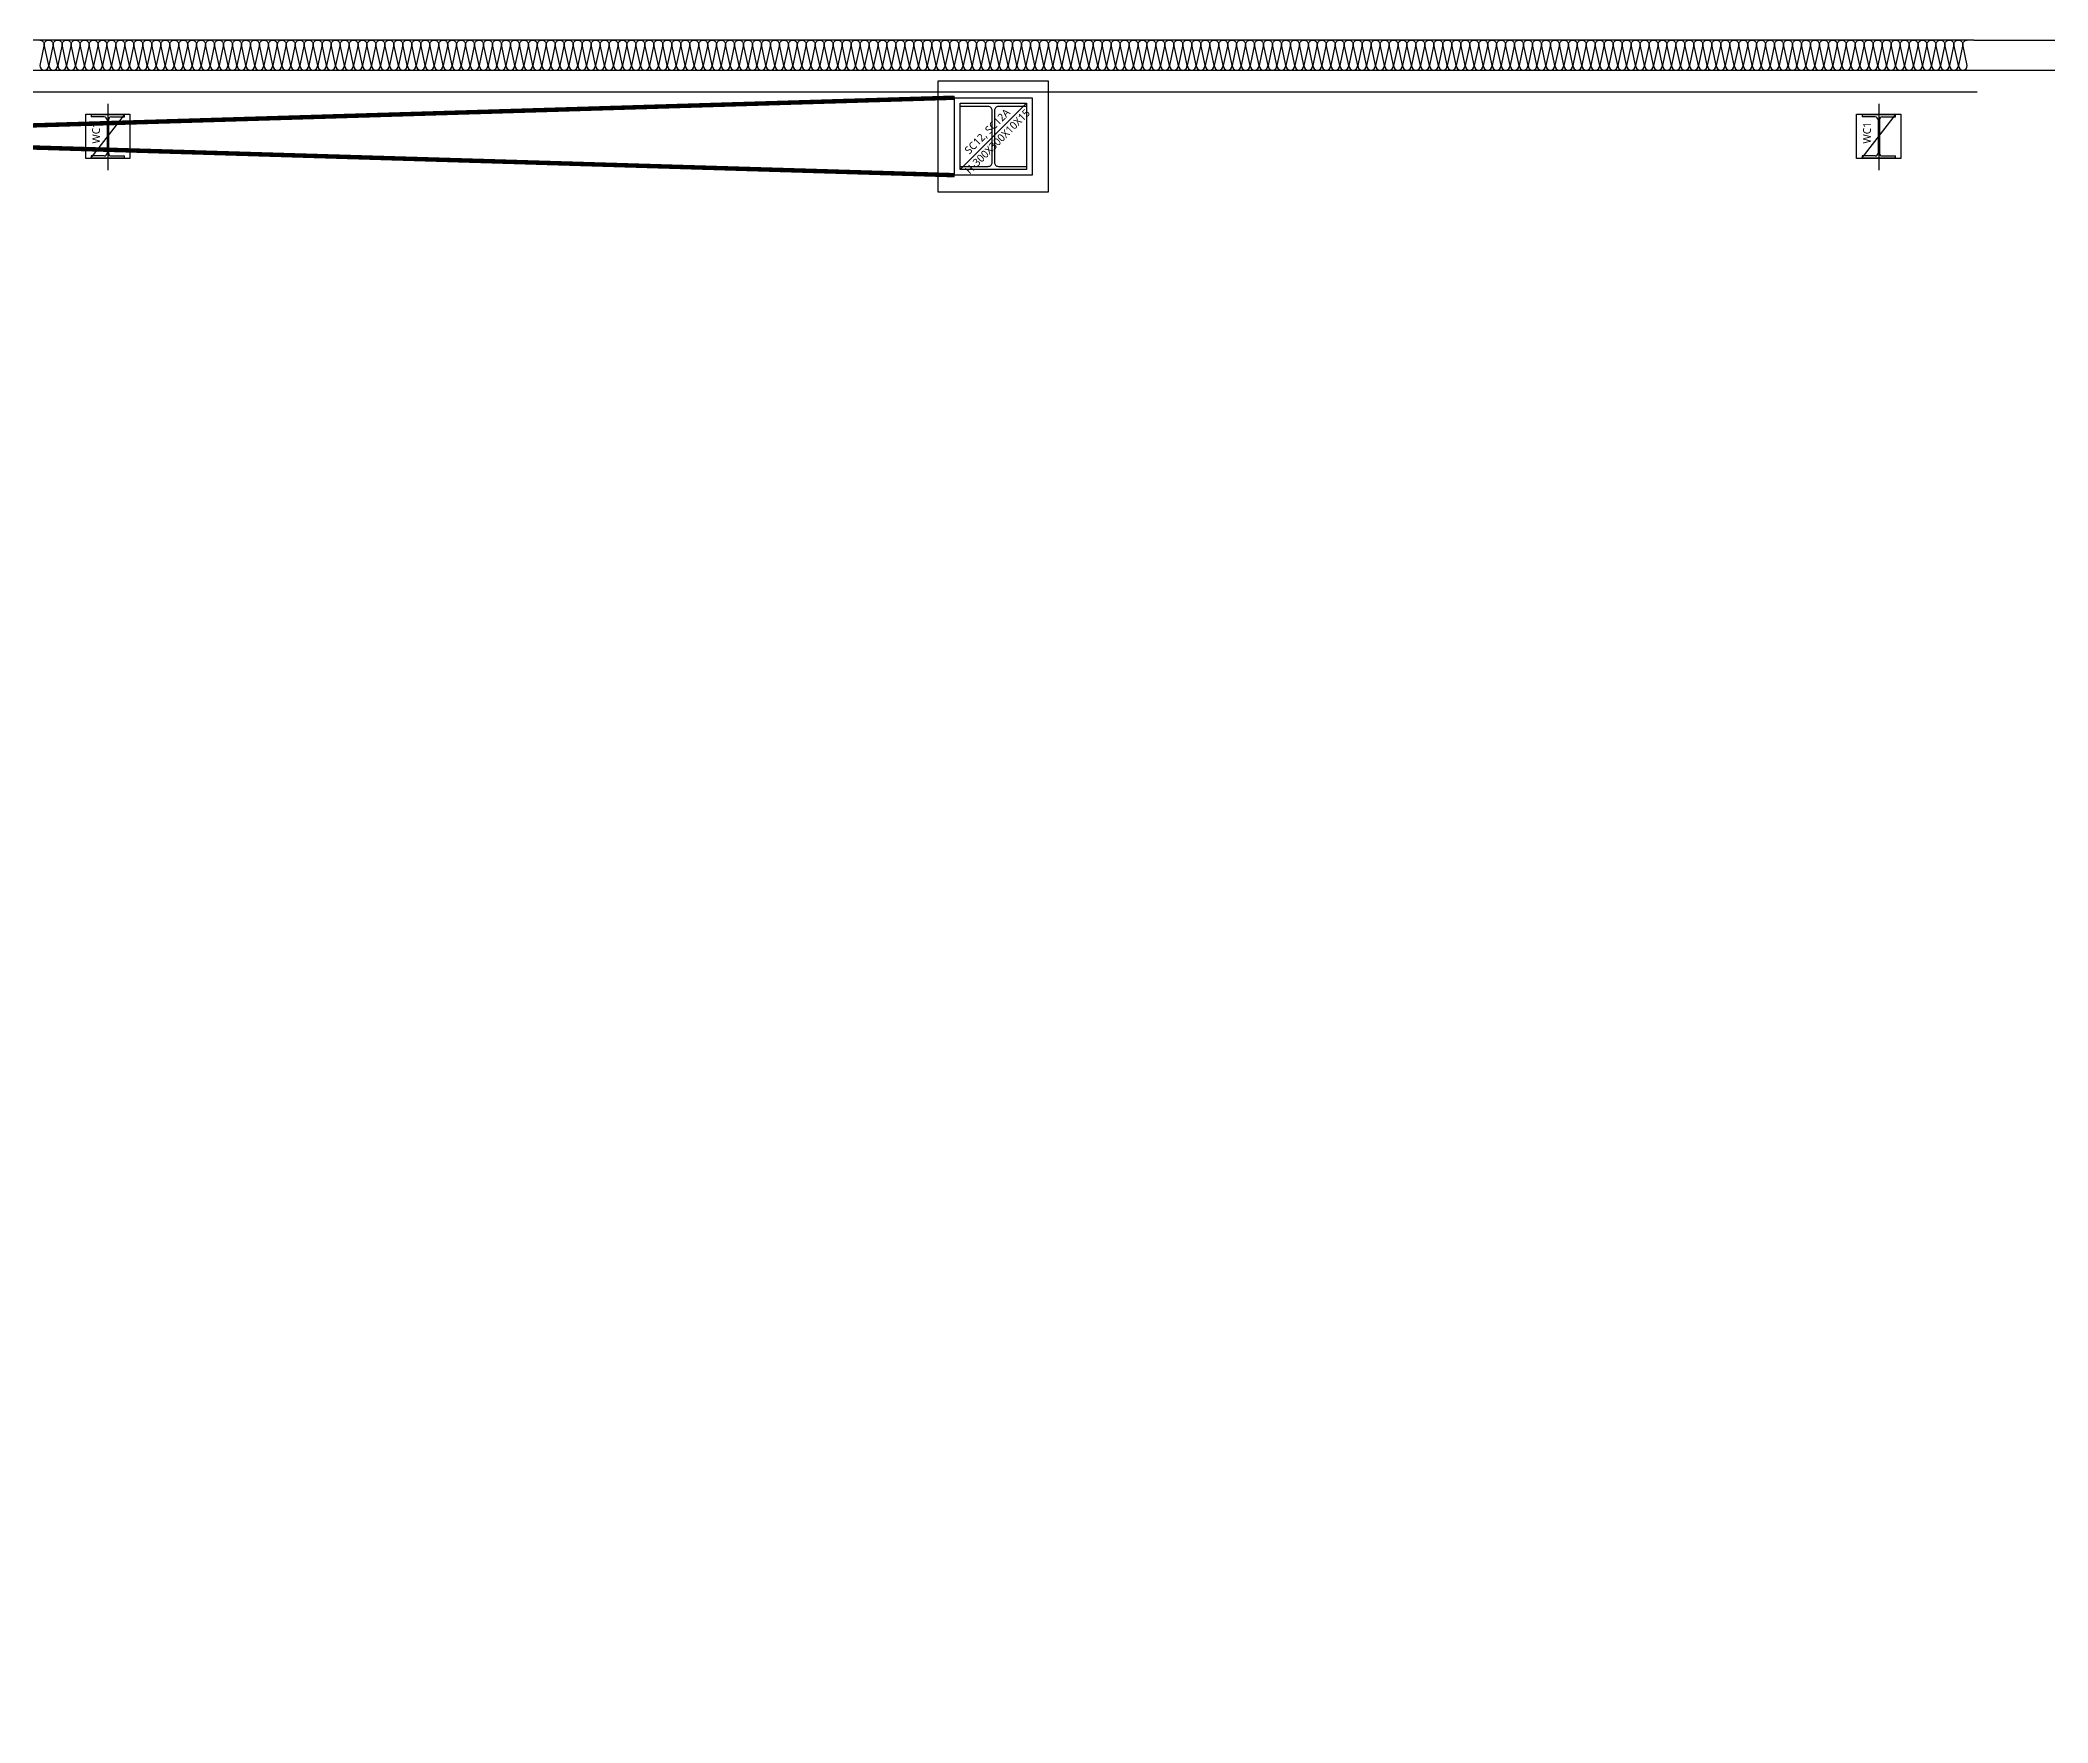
# Model space of a CAD drawing. Header units: millimetres. Extents: x -168200 to 504600, y -244718 to -125918.
# Drawn here: x -119006 to -109936, y -165984 to -158383 of the extents above; entities that cross this region are included whole.
import ezdxf
from ezdxf.enums import TextEntityAlignment as Align

# ---------------------------------------------------------------- set-up
doc = ezdxf.new("R2010")
doc.units = ezdxf.units.MM
doc.linetypes.add('PHANTOM2', pattern=[1.25, 0.625, -0.125, 0.125, -0.125, 0.125, -0.125])
doc.layers.add('arch', color=8, linetype='Continuous')
doc.styles.add('스타일1', font='malgun.ttf')

# ---------------------------------------------------------------- blocks, each defined once
blk = doc.blocks.new('*U484')
at = {"color": 0}
for points in [[(-11492.6, 0, -0.414214), (-11507.6, 15), (-11492.6, 85, 1), (-11522.6, 85), (-11507.6, 15, -0.414214), (-11522.6, 0, 0.414214)], [(-11462.6, 0, -0.414214), (-11477.6, 15), (-11462.6, 85, 1), (-11492.6, 85), (-11477.6, 15, -0.414214), (-11492.6, 0, 0.414214)], [(-11432.6, 0, -0.414214), (-11447.6, 15), (-11432.6, 85, 1), (-11462.6, 85), (-11447.6, 15, -0.414214), (-11462.6, 0, 0.414214)], [(-11402.6, 0, -0.414214), (-11417.6, 15), (-11402.6, 85, 1), (-11432.6, 85), (-11417.6, 15, -0.414214), (-11432.6, 0, 0.414214)], [(-11372.6, 0, -0.414214), (-11387.6, 15), (-11372.6, 85, 1), (-11402.6, 85), (-11387.6, 15, -0.414214), (-11402.6, 0, 0.414214)], [(-11342.6, 0, -0.414214), (-11357.6, 15), (-11342.6, 85, 1), (-11372.6, 85), (-11357.6, 15, -0.414214), (-11372.6, 0, 0.414214)], [(-11312.6, 0, -0.414214), (-11327.6, 15), (-11312.6, 85, 1), (-11342.6, 85), (-11327.6, 15, -0.414214), (-11342.6, 0, 0.414214)], [(-11282.6, 0, -0.414214), (-11297.6, 15), (-11282.6, 85, 1), (-11312.6, 85), (-11297.6, 15, -0.414214), (-11312.6, 0, 0.414214)], [(-11252.6, 0, -0.414214), (-11267.6, 15), (-11252.6, 85, 1), (-11282.6, 85), (-11267.6, 15, -0.414214), (-11282.6, 0, 0.414214)], [(-11222.6, 0, -0.414214), (-11237.6, 15), (-11222.6, 85, 1), (-11252.6, 85), (-11237.6, 15, -0.414214), (-11252.6, 0, 0.414214)], [(-11192.6, 0, -0.414214), (-11207.6, 15), (-11192.6, 85, 1), (-11222.6, 85), (-11207.6, 15, -0.414214), (-11222.6, 0, 0.414214)], [(-11162.6, 0, -0.414214), (-11177.6, 15), (-11162.6, 85, 1), (-11192.6, 85), (-11177.6, 15, -0.414214), (-11192.6, 0, 0.414214)], [(-11132.6, 0, -0.414214), (-11147.6, 15), (-11132.6, 85, 1), (-11162.6, 85), (-11147.6, 15, -0.414214), (-11162.6, 0, 0.414214)], [(-11102.6, 0, -0.414214), (-11117.6, 15), (-11102.6, 85, 1), (-11132.6, 85), (-11117.6, 15, -0.414214), (-11132.6, 0, 0.414214)], [(-11072.6, 0, -0.414214), (-11087.6, 15), (-11072.6, 85, 1), (-11102.6, 85), (-11087.6, 15, -0.414214), (-11102.6, 0, 0.414214)], [(-11042.6, 0, -0.414214), (-11057.6, 15), (-11042.6, 85, 1), (-11072.6, 85), (-11057.6, 15, -0.414214), (-11072.6, 0, 0.414214)], [(-11012.6, 0, -0.414214), (-11027.6, 15), (-11012.6, 85, 1), (-11042.6, 85), (-11027.6, 15, -0.414214), (-11042.6, 0, 0.414214)], [(-10982.6, 0, -0.414214), (-10997.6, 15), (-10982.6, 85, 1), (-11012.6, 85), (-10997.6, 15, -0.414214), (-11012.6, 0, 0.414214)], [(-10952.6, 0, -0.414214), (-10967.6, 15), (-10952.6, 85, 1), (-10982.6, 85), (-10967.6, 15, -0.414214), (-10982.6, 0, 0.414214)], [(-10922.6, 0, -0.414214), (-10937.6, 15), (-10922.6, 85, 1), (-10952.6, 85), (-10937.6, 15, -0.414214), (-10952.6, 0, 0.414214)], [(-10892.6, 0, -0.414214), (-10907.6, 15), (-10892.6, 85, 1), (-10922.6, 85), (-10907.6, 15, -0.414214), (-10922.6, 0, 0.414214)], [(-10862.6, 0, -0.414214), (-10877.6, 15), (-10862.6, 85, 1), (-10892.6, 85), (-10877.6, 15, -0.414214), (-10892.6, 0, 0.414214)], [(-10832.6, 0, -0.414214), (-10847.6, 15), (-10832.6, 85, 1), (-10862.6, 85), (-10847.6, 15, -0.414214), (-10862.6, 0, 0.414214)], [(-10802.6, 0, -0.414214), (-10817.6, 15), (-10802.6, 85, 1), (-10832.6, 85), (-10817.6, 15, -0.414214), (-10832.6, 0, 0.414214)], [(-10772.6, 0, -0.414214), (-10787.6, 15), (-10772.6, 85, 1), (-10802.6, 85), (-10787.6, 15, -0.414214), (-10802.6, 0, 0.414214)], [(-10742.6, 0, -0.414214), (-10757.6, 15), (-10742.6, 85, 1), (-10772.6, 85), (-10757.6, 15, -0.414214), (-10772.6, 0, 0.414214)], [(-10712.6, 0, -0.414214), (-10727.6, 15), (-10712.6, 85, 1), (-10742.6, 85), (-10727.6, 15, -0.414214), (-10742.6, 0, 0.414214)], [(-10682.6, 0, -0.414214), (-10697.6, 15), (-10682.6, 85, 1), (-10712.6, 85), (-10697.6, 15, -0.414214), (-10712.6, 0, 0.414214)], [(-10652.6, 0, -0.414214), (-10667.6, 15), (-10652.6, 85, 1), (-10682.6, 85), (-10667.6, 15, -0.414214), (-10682.6, 0, 0.414214)], [(-10622.6, 0, -0.414214), (-10637.6, 15), (-10622.6, 85, 1), (-10652.6, 85), (-10637.6, 15, -0.414214), (-10652.6, 0, 0.414214)], [(-10592.6, 0, -0.414214), (-10607.6, 15), (-10592.6, 85, 1), (-10622.6, 85), (-10607.6, 15, -0.414214), (-10622.6, 0, 0.414214)], [(-10562.6, 0, -0.414214), (-10577.6, 15), (-10562.6, 85, 1), (-10592.6, 85), (-10577.6, 15, -0.414214), (-10592.6, 0, 0.414214)], [(-10532.6, 0, -0.414214), (-10547.6, 15), (-10532.6, 85, 1), (-10562.6, 85), (-10547.6, 15, -0.414214), (-10562.6, 0, 0.414214)], [(-10502.6, 0, -0.414214), (-10517.6, 15), (-10502.6, 85, 1), (-10532.6, 85), (-10517.6, 15, -0.414214), (-10532.6, 0, 0.414214)], [(-10472.6, 0, -0.414214), (-10487.6, 15), (-10472.6, 85, 1), (-10502.6, 85), (-10487.6, 15, -0.414214), (-10502.6, 0, 0.414214)], [(-10442.6, 0, -0.414214), (-10457.6, 15), (-10442.6, 85, 1), (-10472.6, 85), (-10457.6, 15, -0.414214), (-10472.6, 0, 0.414214)], [(-10412.6, 0, -0.414214), (-10427.6, 15), (-10412.6, 85, 1), (-10442.6, 85), (-10427.6, 15, -0.414214), (-10442.6, 0, 0.414214)], [(-10382.6, 0, -0.414214), (-10397.6, 15), (-10382.6, 85, 1), (-10412.6, 85), (-10397.6, 15, -0.414214), (-10412.6, 0, 0.414214)], [(-10352.6, 0, -0.414214), (-10367.6, 15), (-10352.6, 85, 1), (-10382.6, 85), (-10367.6, 15, -0.414214), (-10382.6, 0, 0.414214)], [(-10322.6, 0, -0.414214), (-10337.6, 15), (-10322.6, 85, 1), (-10352.6, 85), (-10337.6, 15, -0.414214), (-10352.6, 0, 0.414214)], [(-10292.6, 0, -0.414214), (-10307.6, 15), (-10292.6, 85, 1), (-10322.6, 85), (-10307.6, 15, -0.414214), (-10322.6, 0, 0.414214)], [(-10262.6, 0, -0.414214), (-10277.6, 15), (-10262.6, 85, 1), (-10292.6, 85), (-10277.6, 15, -0.414214), (-10292.6, 0, 0.414214)], [(-10232.6, 0, -0.414214), (-10247.6, 15), (-10232.6, 85, 1), (-10262.6, 85), (-10247.6, 15, -0.414214), (-10262.6, 0, 0.414214)], [(-10202.6, 0, -0.414214), (-10217.6, 15), (-10202.6, 85, 1), (-10232.6, 85), (-10217.6, 15, -0.414214), (-10232.6, 0, 0.414214)], [(-10172.6, 0, -0.414214), (-10187.6, 15), (-10172.6, 85, 1), (-10202.6, 85), (-10187.6, 15, -0.414214), (-10202.6, 0, 0.414214)], [(-10142.6, 0, -0.414214), (-10157.6, 15), (-10142.6, 85, 1), (-10172.6, 85), (-10157.6, 15, -0.414214), (-10172.6, 0, 0.414214)], [(-10112.6, 0, -0.414214), (-10127.6, 15), (-10112.6, 85, 1), (-10142.6, 85), (-10127.6, 15, -0.414214), (-10142.6, 0, 0.414214)], [(-10082.6, 0, -0.414214), (-10097.6, 15), (-10082.6, 85, 1), (-10112.6, 85), (-10097.6, 15, -0.414214), (-10112.6, 0, 0.414214)], [(-10052.6, 0, -0.414214), (-10067.6, 15), (-10052.6, 85, 1), (-10082.6, 85), (-10067.6, 15, -0.414214), (-10082.6, 0, 0.414214)], [(-10022.6, 0, -0.414214), (-10037.6, 15), (-10022.6, 85, 1), (-10052.6, 85), (-10037.6, 15, -0.414214), (-10052.6, 0, 0.414214)], [(-9992.6, 0, -0.414214), (-10007.6, 15), (-9992.6, 85, 1), (-10022.6, 85), (-10007.6, 15, -0.414214), (-10022.6, 0, 0.414214)], [(-9962.6, 0, -0.414214), (-9977.6, 15), (-9962.6, 85, 1), (-9992.6, 85), (-9977.6, 15, -0.414214), (-9992.6, 0, 0.414214)], [(-9932.6, 0, -0.414214), (-9947.6, 15), (-9932.6, 85, 1), (-9962.6, 85), (-9947.6, 15, -0.414214), (-9962.6, 0, 0.414214)], [(-9902.6, 0, -0.414214), (-9917.6, 15), (-9902.6, 85, 1), (-9932.6, 85), (-9917.6, 15, -0.414214), (-9932.6, 0, 0.414214)], [(-9872.6, 0, -0.414214), (-9887.6, 15), (-9872.6, 85, 1), (-9902.6, 85), (-9887.6, 15, -0.414214), (-9902.6, 0, 0.414214)], [(-9842.6, 0, -0.414214), (-9857.6, 15), (-9842.6, 85, 1), (-9872.6, 85), (-9857.6, 15, -0.414214), (-9872.6, 0, 0.414214)], [(-9812.6, 0, -0.414214), (-9827.6, 15), (-9812.6, 85, 1), (-9842.6, 85), (-9827.6, 15, -0.414214), (-9842.6, 0, 0.414214)], [(-9782.6, 0, -0.414214), (-9797.6, 15), (-9782.6, 85, 1), (-9812.6, 85), (-9797.6, 15, -0.414214), (-9812.6, 0, 0.414214)], [(-9752.6, 0, -0.414214), (-9767.6, 15), (-9752.6, 85, 1), (-9782.6, 85), (-9767.6, 15, -0.414214), (-9782.6, 0, 0.414214)], [(-9722.6, 0, -0.414214), (-9737.6, 15), (-9722.6, 85, 1), (-9752.6, 85), (-9737.6, 15, -0.414214), (-9752.6, 0, 0.414214)], [(-9692.6, 0, -0.414214), (-9707.6, 15), (-9692.6, 85, 1), (-9722.6, 85), (-9707.6, 15, -0.414214), (-9722.6, 0, 0.414214)], [(-9662.6, 0, -0.414214), (-9677.6, 15), (-9662.6, 85, 1), (-9692.6, 85), (-9677.6, 15, -0.414214), (-9692.6, 0, 0.414214)], [(-9632.6, 0, -0.414214), (-9647.6, 15), (-9632.6, 85, 1), (-9662.6, 85), (-9647.6, 15, -0.414214), (-9662.6, 0, 0.414214)], [(-9602.6, 0, -0.414214), (-9617.6, 15), (-9602.6, 85, 1), (-9632.6, 85), (-9617.6, 15, -0.414214), (-9632.6, 0, 0.414214)], [(-9572.6, 0, -0.414214), (-9587.6, 15), (-9572.6, 85, 1), (-9602.6, 85), (-9587.6, 15, -0.414214), (-9602.6, 0, 0.414214)], [(-9542.6, 0, -0.414214), (-9557.6, 15), (-9542.6, 85, 1), (-9572.6, 85), (-9557.6, 15, -0.414214), (-9572.6, 0, 0.414214)], [(-9512.6, 0, -0.414214), (-9527.6, 15), (-9512.6, 85, 1), (-9542.6, 85), (-9527.6, 15, -0.414214), (-9542.6, 0, 0.414214)], [(-9482.6, 0, -0.414214), (-9497.6, 15), (-9482.6, 85, 1), (-9512.6, 85), (-9497.6, 15, -0.414214), (-9512.6, 0, 0.414214)], [(-9452.6, 0, -0.414214), (-9467.6, 15), (-9452.6, 85, 1), (-9482.6, 85), (-9467.6, 15, -0.414214), (-9482.6, 0, 0.414214)], [(-9422.6, 0, -0.414214), (-9437.6, 15), (-9422.6, 85, 1), (-9452.6, 85), (-9437.6, 15, -0.414214), (-9452.6, 0, 0.414214)], [(-9392.6, 0, -0.414214), (-9407.6, 15), (-9392.6, 85, 1), (-9422.6, 85), (-9407.6, 15, -0.414214), (-9422.6, 0, 0.414214)], [(-9362.6, 0, -0.414214), (-9377.6, 15), (-9362.6, 85, 1), (-9392.6, 85), (-9377.6, 15, -0.414214), (-9392.6, 0, 0.414214)], [(-9332.6, 0, -0.414214), (-9347.6, 15), (-9332.6, 85, 1), (-9362.6, 85), (-9347.6, 15, -0.414214), (-9362.6, 0, 0.414214)], [(-9302.6, 0, -0.414214), (-9317.6, 15), (-9302.6, 85, 1), (-9332.6, 85), (-9317.6, 15, -0.414214), (-9332.6, 0, 0.414214)], [(-9272.6, 0, -0.414214), (-9287.6, 15), (-9272.6, 85, 1), (-9302.6, 85), (-9287.6, 15, -0.414214), (-9302.6, 0, 0.414214)], [(-9242.6, 0, -0.414214), (-9257.6, 15), (-9242.6, 85, 1), (-9272.6, 85), (-9257.6, 15, -0.414214), (-9272.6, 0, 0.414214)], [(-9212.6, 0, -0.414214), (-9227.6, 15), (-9212.6, 85, 1), (-9242.6, 85), (-9227.6, 15, -0.414214), (-9242.6, 0, 0.414214)], [(-9182.6, 0, -0.414214), (-9197.6, 15), (-9182.6, 85, 1), (-9212.6, 85), (-9197.6, 15, -0.414214), (-9212.6, 0, 0.414214)], [(-9152.6, 0, -0.414214), (-9167.6, 15), (-9152.6, 85, 1), (-9182.6, 85), (-9167.6, 15, -0.414214), (-9182.6, 0, 0.414214)], [(-9122.6, 0, -0.414214), (-9137.6, 15), (-9122.6, 85, 1), (-9152.6, 85), (-9137.6, 15, -0.414214), (-9152.6, 0, 0.414214)], [(-9092.6, 0, -0.414214), (-9107.6, 15), (-9092.6, 85, 1), (-9122.6, 85), (-9107.6, 15, -0.414214), (-9122.6, 0, 0.414214)], [(-9062.6, 0, -0.414214), (-9077.6, 15), (-9062.6, 85, 1), (-9092.6, 85), (-9077.6, 15, -0.414214), (-9092.6, 0, 0.414214)], [(-9032.6, 0, -0.414214), (-9047.6, 15), (-9032.6, 85, 1), (-9062.6, 85), (-9047.6, 15, -0.414214), (-9062.6, 0, 0.414214)], [(-9002.6, 0, -0.414214), (-9017.6, 15), (-9002.6, 85, 1), (-9032.6, 85), (-9017.6, 15, -0.414214), (-9032.6, 0, 0.414214)], [(-8972.6, 0, -0.414214), (-8987.6, 15), (-8972.6, 85, 1), (-9002.6, 85), (-8987.6, 15, -0.414214), (-9002.6, 0, 0.414214)], [(-8942.6, 0, -0.414214), (-8957.6, 15), (-8942.6, 85, 1), (-8972.6, 85), (-8957.6, 15, -0.414214), (-8972.6, 0, 0.414214)], [(-8912.6, 0, -0.414214), (-8927.6, 15), (-8912.6, 85, 1), (-8942.6, 85), (-8927.6, 15, -0.414214), (-8942.6, 0, 0.414214)], [(-8882.6, 0, -0.414214), (-8897.6, 15), (-8882.6, 85, 1), (-8912.6, 85), (-8897.6, 15, -0.414214), (-8912.6, 0, 0.414214)], [(-8852.6, 0, -0.414214), (-8867.6, 15), (-8852.6, 85, 1), (-8882.6, 85), (-8867.6, 15, -0.414214), (-8882.6, 0, 0.414214)], [(-8822.6, 0, -0.414214), (-8837.6, 15), (-8822.6, 85, 1), (-8852.6, 85), (-8837.6, 15, -0.414214), (-8852.6, 0, 0.414214)], [(-8792.6, 0, -0.414214), (-8807.6, 15), (-8792.6, 85, 1), (-8822.6, 85), (-8807.6, 15, -0.414214), (-8822.6, 0, 0.414214)], [(-8762.6, 0, -0.414214), (-8777.6, 15), (-8762.6, 85, 1), (-8792.6, 85), (-8777.6, 15, -0.414214), (-8792.6, 0, 0.414214)], [(-8732.6, 0, -0.414214), (-8747.6, 15), (-8732.6, 85, 1), (-8762.6, 85), (-8747.6, 15, -0.414214), (-8762.6, 0, 0.414214)], [(-8702.6, 0, -0.414214), (-8717.6, 15), (-8702.6, 85, 1), (-8732.6, 85), (-8717.6, 15, -0.414214), (-8732.6, 0, 0.414214)], [(-8672.6, 0, -0.414214), (-8687.6, 15), (-8672.6, 85, 1), (-8702.6, 85), (-8687.6, 15, -0.414214), (-8702.6, 0, 0.414214)], [(-8642.6, 0, -0.414214), (-8657.6, 15), (-8642.6, 85, 1), (-8672.6, 85), (-8657.6, 15, -0.414214), (-8672.6, 0, 0.414214)], [(-8612.6, 0, -0.414214), (-8627.6, 15), (-8612.6, 85, 1), (-8642.6, 85), (-8627.6, 15, -0.414214), (-8642.6, 0, 0.414214)], [(-8582.6, 0, -0.414214), (-8597.6, 15), (-8582.6, 85, 1), (-8612.6, 85), (-8597.6, 15, -0.414214), (-8612.6, 0, 0.414214)], [(-8552.6, 0, -0.414214), (-8567.6, 15), (-8552.6, 85, 1), (-8582.6, 85), (-8567.6, 15, -0.414214), (-8582.6, 0, 0.414214)], [(-8522.6, 0, -0.414214), (-8537.6, 15), (-8522.6, 85, 1), (-8552.6, 85), (-8537.6, 15, -0.414214), (-8552.6, 0, 0.414214)], [(-8492.6, 0, -0.414214), (-8507.6, 15), (-8492.6, 85, 1), (-8522.6, 85), (-8507.6, 15, -0.414214), (-8522.6, 0, 0.414214)], [(-8462.6, 0, -0.414214), (-8477.6, 15), (-8462.6, 85, 1), (-8492.6, 85), (-8477.6, 15, -0.414214), (-8492.6, 0, 0.414214)], [(-8432.6, 0, -0.414214), (-8447.6, 15), (-8432.6, 85, 1), (-8462.6, 85), (-8447.6, 15, -0.414214), (-8462.6, 0, 0.414214)], [(-8402.6, 0, -0.414214), (-8417.6, 15), (-8402.6, 85, 1), (-8432.6, 85), (-8417.6, 15, -0.414214), (-8432.6, 0, 0.414214)], [(-8372.6, 0, -0.414214), (-8387.6, 15), (-8372.6, 85, 1), (-8402.6, 85), (-8387.6, 15, -0.414214), (-8402.6, 0, 0.414214)], [(-8342.6, 0, -0.414214), (-8357.6, 15), (-8342.6, 85, 1), (-8372.6, 85), (-8357.6, 15, -0.414214), (-8372.6, 0, 0.414214)], [(-8312.6, 0, -0.414214), (-8327.6, 15), (-8312.6, 85, 1), (-8342.6, 85), (-8327.6, 15, -0.414214), (-8342.6, 0, 0.414214)], [(-8282.6, 0, -0.414214), (-8297.6, 15), (-8282.6, 85, 1), (-8312.6, 85), (-8297.6, 15, -0.414214), (-8312.6, 0, 0.414214)], [(-8252.6, 0, -0.414214), (-8267.6, 15), (-8252.6, 85, 1), (-8282.6, 85), (-8267.6, 15, -0.414214), (-8282.6, 0, 0.414214)], [(-8222.6, 0, -0.414214), (-8237.6, 15), (-8222.6, 85, 1), (-8252.6, 85), (-8237.6, 15, -0.414214), (-8252.6, 0, 0.414214)], [(-8192.6, 0, -0.414214), (-8207.6, 15), (-8192.6, 85, 1), (-8222.6, 85), (-8207.6, 15, -0.414214), (-8222.6, 0, 0.414214)], [(-8162.6, 0, -0.414214), (-8177.6, 15), (-8162.6, 85, 1), (-8192.6, 85), (-8177.6, 15, -0.414214), (-8192.6, 0, 0.414214)], [(-8132.6, 0, -0.414214), (-8147.6, 15), (-8132.6, 85, 1), (-8162.6, 85), (-8147.6, 15, -0.414214), (-8162.6, 0, 0.414214)], [(-8102.6, 0, -0.414214), (-8117.6, 15), (-8102.6, 85, 1), (-8132.6, 85), (-8117.6, 15, -0.414214), (-8132.6, 0, 0.414214)], [(-8072.6, 0, -0.414214), (-8087.6, 15), (-8072.6, 85, 1), (-8102.6, 85), (-8087.6, 15, -0.414214), (-8102.6, 0, 0.414214)], [(-8042.6, 0, -0.414214), (-8057.6, 15), (-8042.6, 85, 1), (-8072.6, 85), (-8057.6, 15, -0.414214), (-8072.6, 0, 0.414214)], [(-8012.6, 0, -0.414214), (-8027.6, 15), (-8012.6, 85, 1), (-8042.6, 85), (-8027.6, 15, -0.414214), (-8042.6, 0, 0.414214)], [(-7982.6, 0, -0.414214), (-7997.6, 15), (-7982.6, 85, 1), (-8012.6, 85), (-7997.6, 15, -0.414214), (-8012.6, 0, 0.414214)], [(-7952.6, 0, -0.414214), (-7967.6, 15), (-7952.6, 85, 1), (-7982.6, 85), (-7967.6, 15, -0.414214), (-7982.6, 0, 0.414214)], [(-7922.6, 0, -0.414214), (-7937.6, 15), (-7922.6, 85, 1), (-7952.6, 85), (-7937.6, 15, -0.414214), (-7952.6, 0, 0.414214)], [(-7892.6, 0, -0.414214), (-7907.6, 15), (-7892.6, 85, 1), (-7922.6, 85), (-7907.6, 15, -0.414214), (-7922.6, 0, 0.414214)], [(-7862.6, 0, -0.414214), (-7877.6, 15), (-7862.6, 85, 1), (-7892.6, 85), (-7877.6, 15, -0.414214), (-7892.6, 0, 0.414214)], [(-7832.6, 0, -0.414214), (-7847.6, 15), (-7832.6, 85, 1), (-7862.6, 85), (-7847.6, 15, -0.414214), (-7862.6, 0, 0.414214)], [(-7802.6, 0, -0.414214), (-7817.6, 15), (-7802.6, 85, 1), (-7832.6, 85), (-7817.6, 15, -0.414214), (-7832.6, 0, 0.414214)], [(-7772.6, 0, -0.414214), (-7787.6, 15), (-7772.6, 85, 1), (-7802.6, 85), (-7787.6, 15, -0.414214), (-7802.6, 0, 0.414214)], [(-7742.6, 0, -0.414214), (-7757.6, 15), (-7742.6, 85, 1), (-7772.6, 85), (-7757.6, 15, -0.414214), (-7772.6, 0, 0.414214)], [(-7712.6, 0, -0.414214), (-7727.6, 15), (-7712.6, 85, 1), (-7742.6, 85), (-7727.6, 15, -0.414214), (-7742.6, 0, 0.414214)], [(-7682.6, 0, -0.414214), (-7697.6, 15), (-7682.6, 85, 1), (-7712.6, 85), (-7697.6, 15, -0.414214), (-7712.6, 0, 0.414214)], [(-7652.6, 0, -0.414214), (-7667.6, 15), (-7652.6, 85, 1), (-7682.6, 85), (-7667.6, 15, -0.414214), (-7682.6, 0, 0.414214)], [(-7622.6, 0, -0.414214), (-7637.6, 15), (-7622.6, 85, 1), (-7652.6, 85), (-7637.6, 15, -0.414214), (-7652.6, 0, 0.414214)], [(-7592.6, 0, -0.414214), (-7607.6, 15), (-7592.6, 85, 1), (-7622.6, 85), (-7607.6, 15, -0.414214), (-7622.6, 0, 0.414214)], [(-7562.6, 0, -0.414214), (-7577.6, 15), (-7562.6, 85, 1), (-7592.6, 85), (-7577.6, 15, -0.414214), (-7592.6, 0, 0.414214)], [(-7532.6, 0, -0.414214), (-7547.6, 15), (-7532.6, 85, 1), (-7562.6, 85), (-7547.6, 15, -0.414214), (-7562.6, 0, 0.414214)], [(-7502.6, 0, -0.414214), (-7517.6, 15), (-7502.6, 85, 1), (-7532.6, 85), (-7517.6, 15, -0.414214), (-7532.6, 0, 0.414214)], [(-7472.6, 0, -0.414214), (-7487.6, 15), (-7472.6, 85, 1), (-7502.6, 85), (-7487.6, 15, -0.414214), (-7502.6, 0, 0.414214)], [(-7442.6, 0, -0.414214), (-7457.6, 15), (-7442.6, 85, 1), (-7472.6, 85), (-7457.6, 15, -0.414214), (-7472.6, 0, 0.414214)], [(-7412.6, 0, -0.414214), (-7427.6, 15), (-7412.6, 85, 1), (-7442.6, 85), (-7427.6, 15, -0.414214), (-7442.6, 0, 0.414214)], [(-7382.6, 0, -0.414214), (-7397.6, 15), (-7382.6, 85, 1), (-7412.6, 85), (-7397.6, 15, -0.414214), (-7412.6, 0, 0.414214)], [(-7352.6, 0, -0.414214), (-7367.6, 15), (-7352.6, 85, 1), (-7382.6, 85), (-7367.6, 15, -0.414214), (-7382.6, 0, 0.414214)], [(-7322.6, 0, -0.414214), (-7337.6, 15), (-7322.6, 85, 1), (-7352.6, 85), (-7337.6, 15, -0.414214), (-7352.6, 0, 0.414214)], [(-7292.6, 0, -0.414214), (-7307.6, 15), (-7292.6, 85, 1), (-7322.6, 85), (-7307.6, 15, -0.414214), (-7322.6, 0, 0.414214)], [(-7262.6, 0, -0.414214), (-7277.6, 15), (-7262.6, 85, 1), (-7292.6, 85), (-7277.6, 15, -0.414214), (-7292.6, 0, 0.414214)], [(-7232.6, 0, -0.414214), (-7247.6, 15), (-7232.6, 85, 1), (-7262.6, 85), (-7247.6, 15, -0.414214), (-7262.6, 0, 0.414214)], [(-7202.6, 0, -0.414214), (-7217.6, 15), (-7202.6, 85, 1), (-7232.6, 85), (-7217.6, 15, -0.414214), (-7232.6, 0, 0.414214)], [(-7172.6, 0, -0.414214), (-7187.6, 15), (-7172.6, 85, 1), (-7202.6, 85), (-7187.6, 15, -0.414214), (-7202.6, 0, 0.414214)], [(-7142.6, 0, -0.414214), (-7157.6, 15), (-7142.6, 85, 1), (-7172.6, 85), (-7157.6, 15, -0.414214), (-7172.6, 0, 0.414214)], [(-7112.6, 0, -0.414214), (-7127.6, 15), (-7112.6, 85, 1), (-7142.6, 85), (-7127.6, 15, -0.414214), (-7142.6, 0, 0.414214)], [(-7082.6, 0, -0.414214), (-7097.6, 15), (-7082.6, 85, 1), (-7112.6, 85), (-7097.6, 15, -0.414214), (-7112.6, 0, 0.414214)], [(-7052.6, 0, -0.414214), (-7067.6, 15), (-7052.6, 85, 1), (-7082.6, 85), (-7067.6, 15, -0.414214), (-7082.6, 0, 0.414214)], [(-7022.6, 0, -0.414214), (-7037.6, 15), (-7022.6, 85, 1), (-7052.6, 85), (-7037.6, 15, -0.414214), (-7052.6, 0, 0.414214)], [(-6992.6, 0, -0.414214), (-7007.6, 15), (-6992.6, 85, 1), (-7022.6, 85), (-7007.6, 15, -0.414214), (-7022.6, 0, 0.414214)], [(-6962.6, 0, -0.414214), (-6977.6, 15), (-6962.6, 85, 1), (-6992.6, 85), (-6977.6, 15, -0.414214), (-6992.6, 0, 0.414214)], [(-6932.6, 0, -0.414214), (-6947.6, 15), (-6932.6, 85, 1), (-6962.6, 85), (-6947.6, 15, -0.414214), (-6962.6, 0, 0.414214)], [(-6902.6, 0, -0.414214), (-6917.6, 15), (-6902.6, 85, 1), (-6932.6, 85), (-6917.6, 15, -0.414214), (-6932.6, 0, 0.414214)], [(-6872.6, 0, -0.414214), (-6887.6, 15), (-6872.6, 85, 1), (-6902.6, 85), (-6887.6, 15, -0.414214), (-6902.6, 0, 0.414214)], [(-6842.6, 0, -0.414214), (-6857.6, 15), (-6842.6, 85, 1), (-6872.6, 85), (-6857.6, 15, -0.414214), (-6872.6, 0, 0.414214)], [(-6812.6, 0, -0.414214), (-6827.6, 15), (-6812.6, 85, 1), (-6842.6, 85), (-6827.6, 15, -0.414214), (-6842.6, 0, 0.414214)], [(-6782.6, 0, -0.414214), (-6797.6, 15), (-6782.6, 85, 1), (-6812.6, 85), (-6797.6, 15, -0.414214), (-6812.6, 0, 0.414214)], [(-6752.6, 0, -0.414214), (-6767.6, 15), (-6752.6, 85, 1), (-6782.6, 85), (-6767.6, 15, -0.414214), (-6782.6, 0, 0.414214)], [(-6722.6, 0, -0.414214), (-6737.6, 15), (-6722.6, 85, 1), (-6752.6, 85), (-6737.6, 15, -0.414214), (-6752.6, 0, 0.414214)], [(-6692.6, 0, -0.414214), (-6707.6, 15), (-6692.6, 85, 1), (-6722.6, 85), (-6707.6, 15, -0.414214), (-6722.6, 0, 0.414214)], [(-6662.6, 0, -0.414214), (-6677.6, 15), (-6662.6, 85, 1), (-6692.6, 85), (-6677.6, 15, -0.414214), (-6692.6, 0, 0.414214)], [(-6632.6, 0, -0.414214), (-6647.6, 15), (-6632.6, 85, 1), (-6662.6, 85), (-6647.6, 15, -0.414214), (-6662.6, 0, 0.414214)], [(-6602.6, 0, -0.414214), (-6617.6, 15), (-6602.6, 85, 1), (-6632.6, 85), (-6617.6, 15, -0.414214), (-6632.6, 0, 0.414214)], [(-6572.6, 0, -0.414214), (-6587.6, 15), (-6572.6, 85, 1), (-6602.6, 85), (-6587.6, 15, -0.414214), (-6602.6, 0, 0.414214)], [(-6542.6, 0, -0.414214), (-6557.6, 15), (-6542.6, 85, 1), (-6572.6, 85), (-6557.6, 15, -0.414214), (-6572.6, 0, 0.414214)], [(-6512.6, 0, -0.414214), (-6527.6, 15), (-6512.6, 85, 1), (-6542.6, 85), (-6527.6, 15, -0.414214), (-6542.6, 0, 0.414214)], [(-6482.6, 0, -0.414214), (-6497.6, 15), (-6482.6, 85, 1), (-6512.6, 85), (-6497.6, 15, -0.414214), (-6512.6, 0, 0.414214)], [(-6452.6, 0, -0.414214), (-6467.6, 15), (-6452.6, 85, 1), (-6482.6, 85), (-6467.6, 15, -0.414214), (-6482.6, 0, 0.414214)], [(-6422.6, 0, -0.414214), (-6437.6, 15), (-6422.6, 85, 1), (-6452.6, 85), (-6437.6, 15, -0.414214), (-6452.6, 0, 0.414214)], [(-6392.6, 0, -0.414214), (-6407.6, 15), (-6392.6, 85, 1), (-6422.6, 85), (-6407.6, 15, -0.414214), (-6422.6, 0, 0.414214)], [(-6362.6, 0, -0.414214), (-6377.6, 15), (-6362.6, 85, 1), (-6392.6, 85), (-6377.6, 15, -0.414214), (-6392.6, 0, 0.414214)], [(-6332.6, 0, -0.414214), (-6347.6, 15), (-6332.6, 85, 1), (-6362.6, 85), (-6347.6, 15, -0.414214), (-6362.6, 0, 0.414214)], [(-6302.6, 0, -0.414214), (-6317.6, 15), (-6302.6, 85, 1), (-6332.6, 85), (-6317.6, 15, -0.414214), (-6332.6, 0, 0.414214)], [(-6272.6, 0, -0.414214), (-6287.6, 15), (-6272.6, 85, 1), (-6302.6, 85), (-6287.6, 15, -0.414214), (-6302.6, 0, 0.414214)], [(-6242.6, 0, -0.414214), (-6257.6, 15), (-6242.6, 85, 1), (-6272.6, 85), (-6257.6, 15, -0.414214), (-6272.6, 0, 0.414214)], [(-6212.6, 0, -0.414214), (-6227.6, 15), (-6212.6, 85, 1), (-6242.6, 85), (-6227.6, 15, -0.414214), (-6242.6, 0, 0.414214)], [(-6182.6, 0, -0.414214), (-6197.6, 15), (-6182.6, 85, 1), (-6212.6, 85), (-6197.6, 15, -0.414214), (-6212.6, 0, 0.414214)], [(-6152.6, 0, -0.414214), (-6167.6, 15), (-6152.6, 85, 1), (-6182.6, 85), (-6167.6, 15, -0.414214), (-6182.6, 0, 0.414214)], [(-6122.6, 0, -0.414214), (-6137.6, 15), (-6122.6, 85, 1), (-6152.6, 85), (-6137.6, 15, -0.414214), (-6152.6, 0, 0.414214)], [(-6092.6, 0, -0.414214), (-6107.6, 15), (-6092.6, 85, 1), (-6122.6, 85), (-6107.6, 15, -0.414214), (-6122.6, 0, 0.414214)], [(-6062.6, 0, -0.414214), (-6077.6, 15), (-6062.6, 85, 1), (-6092.6, 85), (-6077.6, 15, -0.414214), (-6092.6, 0, 0.414214)], [(-6032.6, 0, -0.414214), (-6047.6, 15), (-6032.6, 85, 1), (-6062.6, 85), (-6047.6, 15, -0.414214), (-6062.6, 0, 0.414214)], [(-6002.6, 0, -0.414214), (-6017.6, 15), (-6002.6, 85, 1), (-6032.6, 85), (-6017.6, 15, -0.414214), (-6032.6, 0, 0.414214)], [(-5972.6, 0, -0.414214), (-5987.6, 15), (-5972.6, 85, 1), (-6002.6, 85), (-5987.6, 15, -0.414214), (-6002.6, 0, 0.414214)], [(-5942.6, 0, -0.414214), (-5957.6, 15), (-5942.6, 85, 1), (-5972.6, 85), (-5957.6, 15, -0.414214), (-5972.6, 0, 0.414214)], [(-5912.6, 0, -0.414214), (-5927.6, 15), (-5912.6, 85, 1), (-5942.6, 85), (-5927.6, 15, -0.414214), (-5942.6, 0, 0.414214)], [(-5882.6, 0, -0.414214), (-5897.6, 15), (-5882.6, 85, 1), (-5912.6, 85), (-5897.6, 15, -0.414214), (-5912.6, 0, 0.414214)], [(-5852.6, 0, -0.414214), (-5867.6, 15), (-5852.6, 85, 1), (-5882.6, 85), (-5867.6, 15, -0.414214), (-5882.6, 0, 0.414214)], [(-5822.6, 0, -0.414214), (-5837.6, 15), (-5822.6, 85, 1), (-5852.6, 85), (-5837.6, 15, -0.414214), (-5852.6, 0, 0.414214)], [(-5792.6, 0, -0.414214), (-5807.6, 15), (-5792.6, 85, 1), (-5822.6, 85), (-5807.6, 15, -0.414214), (-5822.6, 0, 0.414214)], [(-5762.6, 0, -0.414214), (-5777.6, 15), (-5762.6, 85, 1), (-5792.6, 85), (-5777.6, 15, -0.414214), (-5792.6, 0, 0.414214)], [(-5732.6, 0, -0.414214), (-5747.6, 15), (-5732.6, 85, 1), (-5762.6, 85), (-5747.6, 15, -0.414214), (-5762.6, 0, 0.414214)], [(-5702.6, 0, -0.414214), (-5717.6, 15), (-5702.6, 85, 1), (-5732.6, 85), (-5717.6, 15, -0.414214), (-5732.6, 0, 0.414214)], [(-5672.6, 0, -0.414214), (-5687.6, 15), (-5672.6, 85, 1), (-5702.6, 85), (-5687.6, 15, -0.414214), (-5702.6, 0, 0.414214)], [(-5642.6, 0, -0.414214), (-5657.6, 15), (-5642.6, 85, 1), (-5672.6, 85), (-5657.6, 15, -0.414214), (-5672.6, 0, 0.414214)], [(-5612.6, 0, -0.414214), (-5627.6, 15), (-5612.6, 85, 1), (-5642.6, 85), (-5627.6, 15, -0.414214), (-5642.6, 0, 0.414214)], [(-5582.6, 0, -0.414214), (-5597.6, 15), (-5582.6, 85, 1), (-5612.6, 85), (-5597.6, 15, -0.414214), (-5612.6, 0, 0.414214)], [(-5552.6, 0, -0.414214), (-5567.6, 15), (-5552.6, 85, 1), (-5582.6, 85), (-5567.6, 15, -0.414214), (-5582.6, 0, 0.414214)], [(-5522.6, 0, -0.414214), (-5537.6, 15), (-5522.6, 85, 1), (-5552.6, 85), (-5537.6, 15, -0.414214), (-5552.6, 0, 0.414214)], [(-5492.6, 0, -0.414214), (-5507.6, 15), (-5492.6, 85, 1), (-5522.6, 85), (-5507.6, 15, -0.414214), (-5522.6, 0, 0.414214)], [(-5462.6, 0, -0.414214), (-5477.6, 15), (-5462.6, 85, 1), (-5492.6, 85), (-5477.6, 15, -0.414214), (-5492.6, 0, 0.414214)], [(-5432.6, 0, -0.414214), (-5447.6, 15), (-5432.6, 85, 1), (-5462.6, 85), (-5447.6, 15, -0.414214), (-5462.6, 0, 0.414214)], [(-5402.6, 0, -0.414214), (-5417.6, 15), (-5402.6, 85, 1), (-5432.6, 85), (-5417.6, 15, -0.414214), (-5432.6, 0, 0.414214)], [(-5372.6, 0, -0.414214), (-5387.6, 15), (-5372.6, 85, 1), (-5402.6, 85), (-5387.6, 15, -0.414214), (-5402.6, 0, 0.414214)], [(-5342.6, 0, -0.414214), (-5357.6, 15), (-5342.6, 85, 1), (-5372.6, 85), (-5357.6, 15, -0.414214), (-5372.6, 0, 0.414214)], [(-5312.6, 0, -0.414214), (-5327.6, 15), (-5312.6, 85, 1), (-5342.6, 85), (-5327.6, 15, -0.414214), (-5342.6, 0, 0.414214)], [(-5282.6, 0, -0.414214), (-5297.6, 15), (-5282.6, 85, 1), (-5312.6, 85), (-5297.6, 15, -0.414214), (-5312.6, 0, 0.414214)], [(-5252.6, 0, -0.414214), (-5267.6, 15), (-5252.6, 85, 1), (-5282.6, 85), (-5267.6, 15, -0.414214), (-5282.6, 0, 0.414214)], [(-5222.6, 0, -0.414214), (-5237.6, 15), (-5222.6, 85, 1), (-5252.6, 85), (-5237.6, 15, -0.414214), (-5252.6, 0, 0.414214)], [(-5192.6, 0, -0.414214), (-5207.6, 15), (-5192.6, 85, 1), (-5222.6, 85), (-5207.6, 15, -0.414214), (-5222.6, 0, 0.414214)], [(-5162.6, 0, -0.414214), (-5177.6, 15), (-5162.6, 85, 1), (-5192.6, 85), (-5177.6, 15, -0.414214), (-5192.6, 0, 0.414214)], [(-5132.6, 0, -0.414214), (-5147.6, 15), (-5132.6, 85, 1), (-5162.6, 85), (-5147.6, 15, -0.414214), (-5162.6, 0, 0.414214)], [(-5102.6, 0, -0.414214), (-5117.6, 15), (-5102.6, 85, 1), (-5132.6, 85), (-5117.6, 15, -0.414214), (-5132.6, 0, 0.414214)], [(-5072.6, 0, -0.414214), (-5087.6, 15), (-5072.6, 85, 1), (-5102.6, 85), (-5087.6, 15, -0.414214), (-5102.6, 0, 0.414214)]]:
    blk.add_lwpolyline(points, format="xyb", dxfattribs=at)
blk = doc.blocks.new('S-SC12')
at = {"color": 0}
blk.add_line((-150, -150), (150, 150), dxfattribs=at)
for points in [[(-175, 175), (175, 175), (175, -175), (-175, -175)], [(-150, 150), (150, 150), (150, -150), (-150, -150)]]:
    blk.add_lwpolyline(points, close=True, dxfattribs=at)
blk.add_lwpolyline([(-150, -150), (-150, -135), (-23, -135, 0.414214), (-5, -117), (-5, 117, 0.414214), (-23, 135), (-150, 135), (-150, 150), (150, 150), (150, 135), (23, 135, 0.414214), (5, 117), (5, -117, 0.414214), (23, -135), (150, -135), (150, -150)], format="xyb", close=True, dxfattribs=at)
at = {"color": 0, "style": '스타일1'}
blk.add_text('SC12, SC12A', height=35, rotation=45, dxfattribs=at).set_placement((-108.6, -82.9))
blk.add_text('H-300X300X10X15', height=35, rotation=45, dxfattribs=at).set_placement((18.7, -22.5), align=Align.MIDDLE_CENTER)
blk = doc.blocks.new('*U506')
at = {"color": 0}
for p, q in [((59, 185), (0, 185)), ((91, 185), (150, 185)), ((72, 172), (72, 22)), ((78, 172), (78, 22)), ((59, 9), (0, 9)), ((91, 9), (150, 9))]:
    blk.add_line(p, q, dxfattribs=at)
for points in [[(150, 185), (150, 194), (0, 194), (0, 185)], [(0, 9), (0, 0), (150, 0), (150, 9)]]:
    blk.add_lwpolyline(points, dxfattribs=at)
for centre, start, end in [((59, 172), 0, 90), ((91, 172), 90, 180), ((59, 22), 270, 0), ((91, 22), 180, 270)]:
    blk.add_arc(centre, 13, start, end, dxfattribs=at)
blk = doc.blocks.new('S-WC1')
at = {"color": 0}
for p, q in [((-75, -97), (75, 97)), ((0, 147), (0, -153))]:
    blk.add_line(p, q, dxfattribs=at)
blk.add_lwpolyline([(-100, 100), (100, 100), (100, -100), (-100, -100)], close=True, dxfattribs=at)
blk.add_blockref('*U506', (-75, -97), dxfattribs=at)
at = {"color": 0, "style": '스타일1'}
blk.add_text('WC1', height=35, rotation=90, dxfattribs=at).set_placement((-35.6, -32.3))
blk = doc.blocks.new('pit건축기초')
at = {"layer": 'arch'}
for points in [[(-360145.2, -75953.1), (-377010.2, -75953.1), (-377010.2, -89888.1)], [(-360145.2, -75953.1), (-359205.2, -75953.1), (-305140.2, -75953.1), (-305140.2, -90988.1)], [(-376875.2, -89888.1), (-376875.2, -76088.1), (-360130.2, -76088.1), (-359220.2, -76088.1), (-305275.2, -76088.1), (-305275.2, -90988.1)], [(-360130.2, -76188.1), (-376775.2, -76188.1), (-376775.2, -119588.1), (-369465.2, -119588.1)]]:
    blk.add_lwpolyline(points, dxfattribs=at)
at = {"layer": 'arch', "ltscale": 3}
blk.add_lwpolyline([(-364825.2, -76638.1), (-364325.2, -76638.1), (-364325.2, -76138.1), (-364825.2, -76138.1)], close=True, dxfattribs=at)
at = {"layer": 'arch', "linetype": 'PHANTOM2', "ltscale": 3, "const_width": 20}
for points in [[(-376400.2, -76213.1), (-364750.2, -76563.1)], [(-376400.2, -76563.1), (-364750.2, -76213.1)]]:
    blk.add_lwpolyline(points, dxfattribs=at)
at = {"layer": 'arch', "xscale": 1.35, "yscale": 1.35, "zscale": 1.35, "rotation": 180}
blk.add_blockref('*U484', (-375730.7, -75953.1), dxfattribs=at)
at = {"layer": 'arch'}
for name, p in [('S-WC1', (-368575.2, -76388.1)), ('S-SC12', (-364575.2, -76388.1)), ('S-WC1', (-360575.2, -76388.1))]:
    blk.add_blockref(name, p, dxfattribs=at)

msp = doc.modelspace()

# ---------------------------------------------------------------- block references
msp.add_blockref('pit건축기초', (249875.2, -82429.6))

doc.saveas('drawing.dxf')
